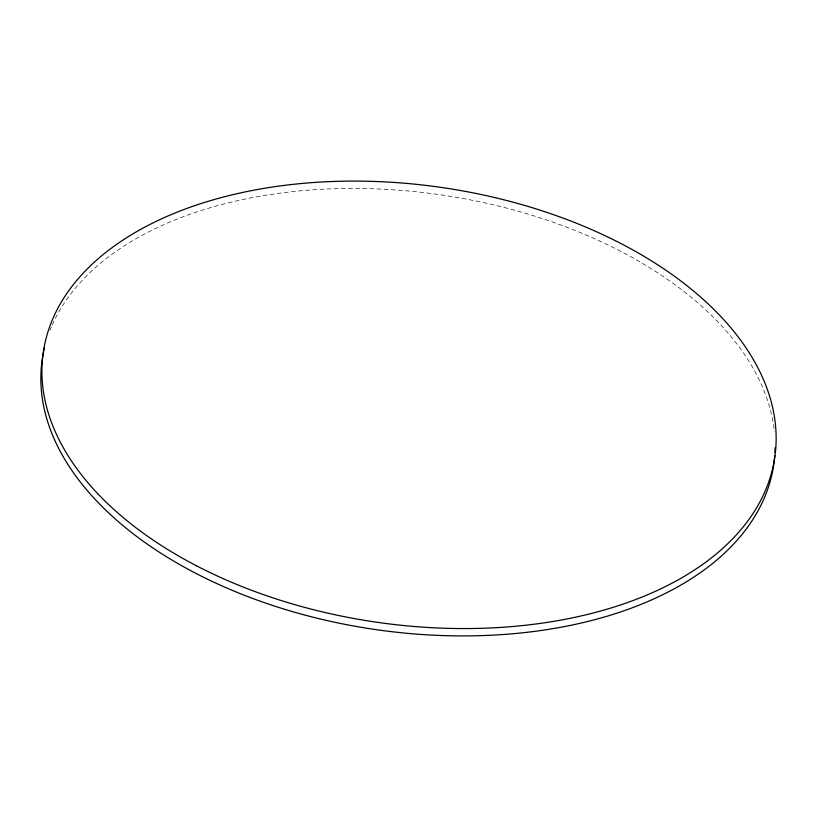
<?xml version="1.0" encoding="UTF-8"?>
<svg xmlns="http://www.w3.org/2000/svg" width="817" height="817" viewBox="0 0 817 817"><rect width="100%" height="100%" fill="white"/><g stroke="black" fill="none" stroke-linecap="round" stroke-linejoin="round"><path stroke-width="0.61" stroke-dasharray="4.08 3.06" d="M50.051 330.282A369.509 219.793 8.1 0 1 51.379 327.025M52.308 324.86A369.509 219.793 8.1 0 1 54.81 319.498M55.342 318.436A369.509 219.793 8.1 0 1 447.961 195.927A369.509 219.793 8.1 0 1 774.363 431.56"/><path stroke-width="1.23" d="M774.71 455.906A369.509 219.793 8.1 0 1 376.596 629.713A369.509 219.793 8.1 0 1 43.709 351.371M43.955 350.238A369.509 219.793 8.1 0 1 44.465 347.991M775.088 447.828A369.509 219.793 8.1 0 1 774.935 452.455M196.601 565.854A369.509 219.793 8.1 0 0 774.547 458.837A369.509 219.793 8.1 0 0 255.925 189.789A369.509 219.793 8.1 0 0 196.601 565.854"/></g></svg>
